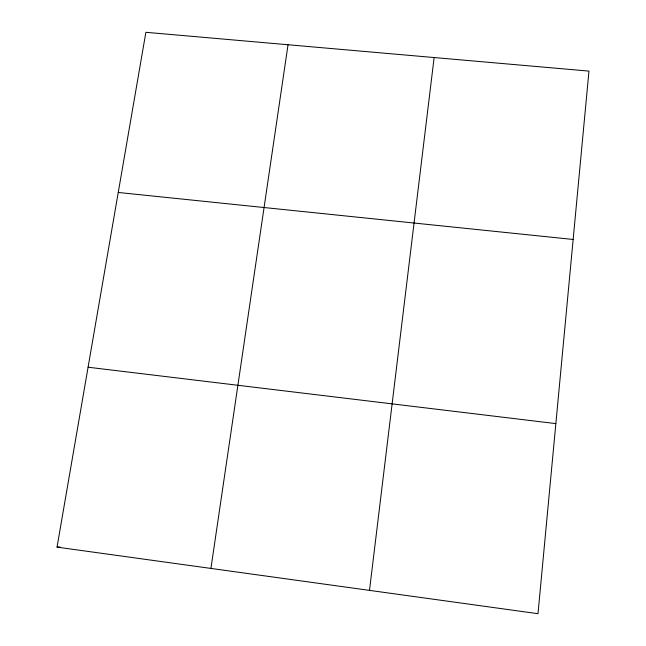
<?xml version="1.0" encoding="UTF-8"?>
<svg xmlns="http://www.w3.org/2000/svg" width="646" height="646" viewBox="0 0 646 646"><rect width="100%" height="100%" fill="white"/><g stroke="black" fill="none" stroke-linecap="round" stroke-linejoin="round"><path stroke-width="0.97" d="M369.496 590.379L434.128 57.551M210.927 568.432L288.035 44.752M57.034 547.13L145.883 32.3L588.966 71.108L537.997 613.7L57.034 547.13L59.949 546.912M118.242 192.468L573.147 239.464M88.082 367.219L555.851 423.606"/></g></svg>
